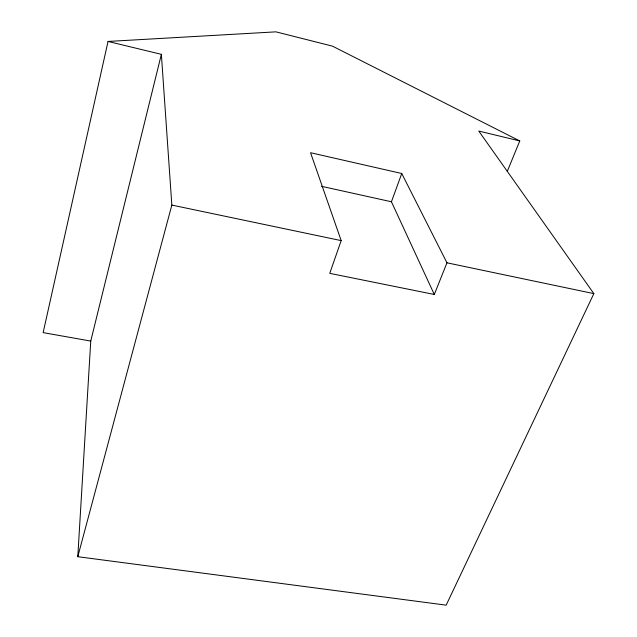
<?xml version="1.0" encoding="UTF-8"?>
<svg xmlns="http://www.w3.org/2000/svg" width="637" height="637" viewBox="0 0 637 637"><rect width="100%" height="100%" fill="white"/><g stroke="black" fill="none" stroke-linecap="round" stroke-linejoin="round"><path stroke-width="0.96" d="M507.307 171.305L519.768 140.952L478.761 131.047L593.851 293.625L446.171 605.15L77.786 556.698L90.749 341.074L161.368 54.336L108.035 41.445L43.149 332.625L90.749 341.074M77.786 556.698L171.839 205.082L161.368 54.336M341.169 240.611L329.759 273.353L434.299 294.469L446.967 262.81L401.748 173.503L310.553 152.721L341.169 240.611L171.839 205.082M434.299 294.469L391.437 201.77L401.748 173.503M108.035 41.445L275.909 31.85L332.45 46.135L519.768 140.952M446.967 262.81L593.851 293.625M321.566 186.33L391.437 201.77"/></g></svg>
